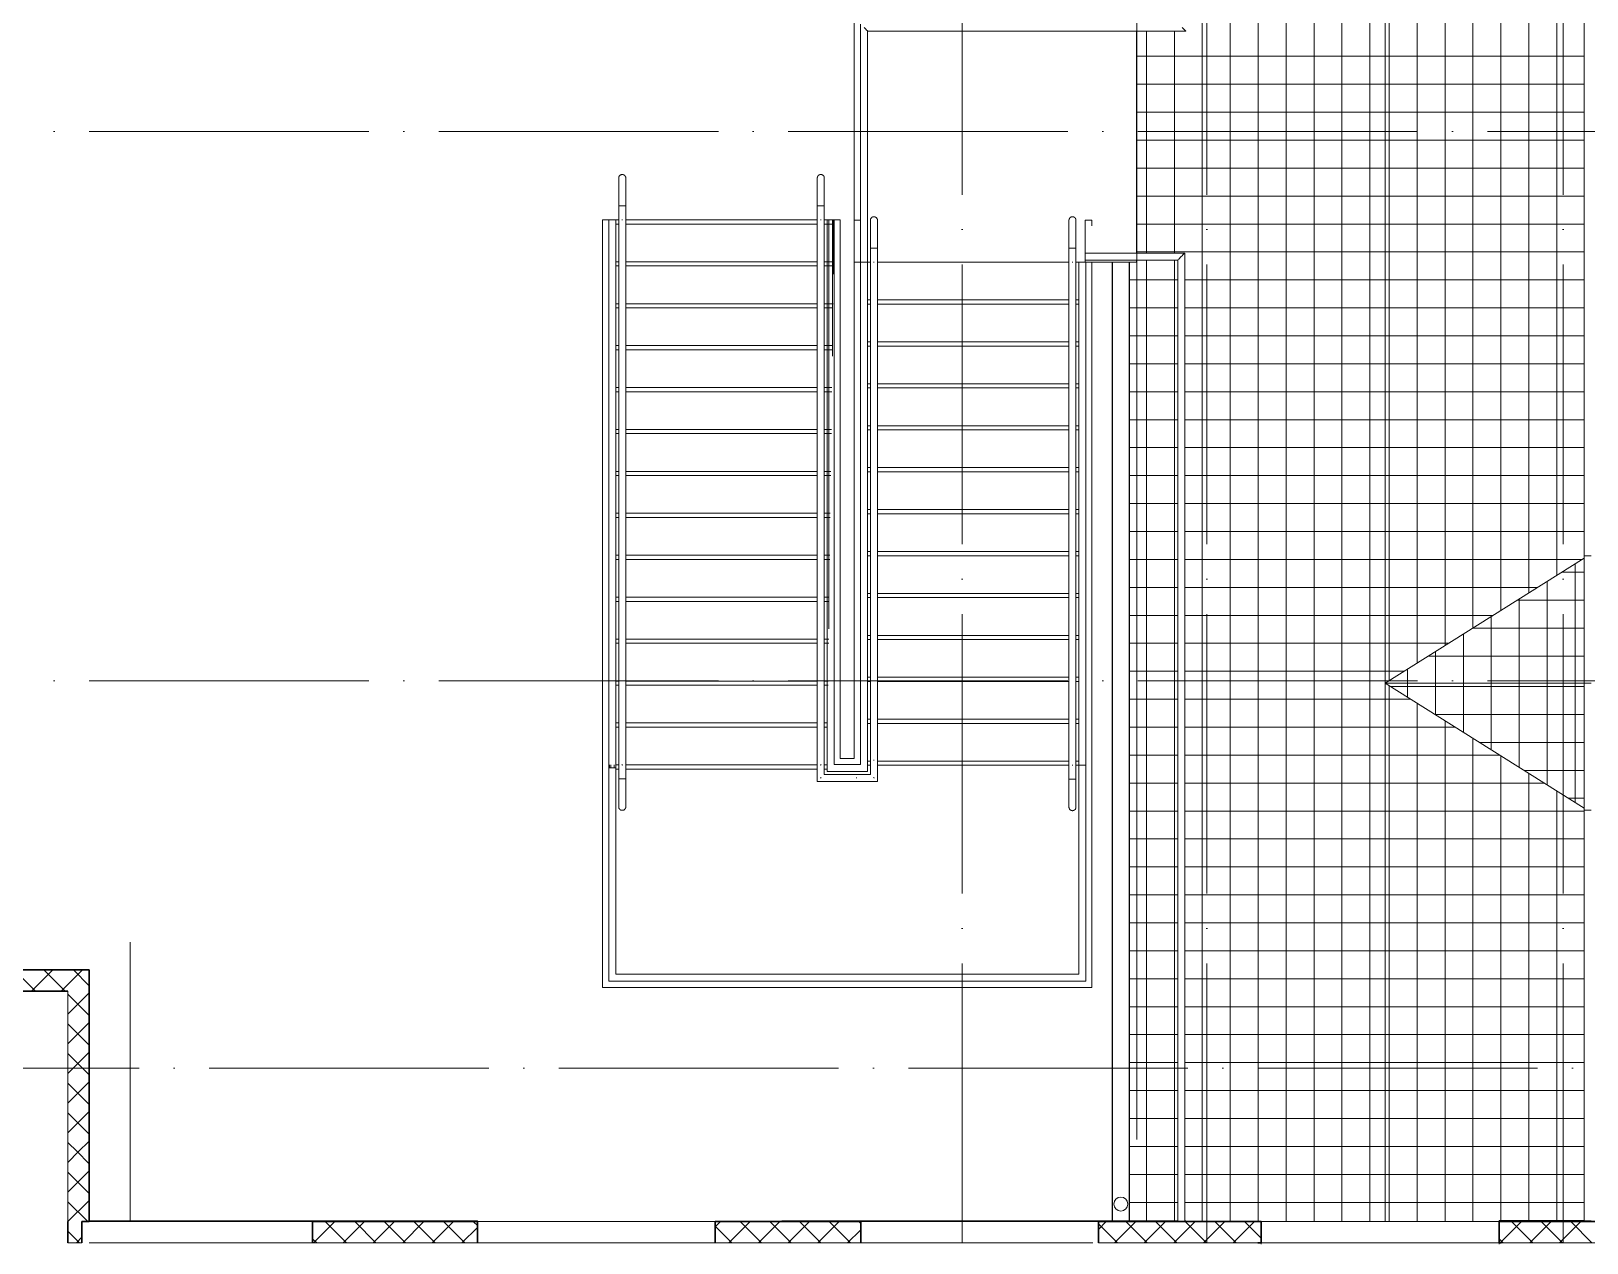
# Model space of a CAD drawing. Header units: millimetres. Extents: x -88595 to 880822, y -1054509 to -148035.
# Drawn here: x 289455 to 300583, y -267502 to -258832 of the extents above; entities that cross this region are included whole.
import ezdxf

# ---------------------------------------------------------------- set-up
doc = ezdxf.new("R2010")
doc.units = ezdxf.units.MM
doc.linetypes.add('ADSK_Линия сетки', pattern=[25, 20, -2.5, 0, -2.5])
for name, color, linetype, lineweight in [('Крыша', 7, 'Continuous', 9), ('Крыша штриховка', 7, 'Continuous', 9), ('Лестницы', 7, 'Continuous', 9), ('Линии', 7, 'Continuous', 9), ('Оборудование', 7, 'Continuous', 18), ('Ограждение', 7, 'Continuous', 9), ('Оси', 7, 'Continuous', 9), ('Перекрытие', 7, 'Continuous', 18), ('Стены внутренние', 7, 'Continuous', 18), ('Стены наружные', 7, 'Continuous', 18), ('Стены штриховка', 7, 'Continuous', 9)]:
    doc.layers.add(name, color=color, linetype=linetype, lineweight=lineweight)

# ---------------------------------------------------------------- blocks, each defined once
blk = doc.blocks.new('2 этаж')
at = {"layer": 'Крыша'}
for p, q in [((328473, 660459), (328473, 671205)), ((326521, 667323), (326521, 660464)), ((326523, 660464), (326523, 667323)), ((326644, 660464), (326644, 667323)), ((326646, 660464), (326646, 667323)), ((329898, 665206), (328473, 664312)), ((329898, 664312), (328473, 664312)), ((328473, 664312), (329898, 663417))]:
    blk.add_line(p, q, dxfattribs=at)
at = {"layer": 'Крыша штриховка', "linetype": 'Continuous'}
for p, q in [((327166, 676155), (327166, 660459)), ((327366, 676155), (327366, 660459)), ((327566, 676155), (327566, 660459)), ((327765, 676155), (327765, 660459)), ((329102, 664707), (329102, 676155)), ((329302, 664832), (329302, 676155)), ((329502, 664958), (329502, 676155)), ((329702, 665083), (329702, 676155)), ((327965, 671205), (327965, 660459)), ((328165, 671204), (328165, 660459)), ((328365, 671204), (328365, 660459)), ((328502, 664330), (328502, 671205)), ((328702, 664455), (328702, 671205)), ((328902, 664581), (328902, 671205)), ((326766, 668976), (326766, 667387)), ((326966, 668976), (326966, 667387)), ((326695, 668796), (328473, 668796)), ((329898, 668796), (328473, 668796)), ((326695, 668596), (328473, 668596)), ((329898, 668596), (328473, 668596)), ((326695, 668396), (328473, 668396)), ((329898, 668396), (328473, 668396)), ((326695, 668196), (328473, 668196)), ((329898, 668196), (328473, 668196)), ((326695, 667996), (328473, 667996)), ((329898, 667996), (328473, 667996)), ((326695, 667796), (328473, 667796)), ((329898, 667796), (328473, 667796)), ((326695, 667596), (328473, 667596)), ((329898, 667596), (328473, 667596)), ((326695, 667396), (328473, 667396)), ((326766, 667337), (326766, 660464)), ((326966, 667338), (326966, 660464)), ((329898, 667396), (328473, 667396)), ((326646, 667196), (326990, 667196)), ((327040, 667196), (328473, 667196)), ((329898, 667196), (328473, 667196)), ((326646, 666996), (326990, 666996)), ((327040, 666996), (328473, 666996)), ((329898, 666996), (328473, 666996)), ((326646, 666796), (326990, 666796)), ((327040, 666796), (328473, 666796)), ((329898, 666796), (328473, 666796)), ((326646, 666596), (326990, 666596)), ((327040, 666596), (328473, 666596)), ((329898, 666596), (328473, 666596)), ((326646, 666396), (326990, 666396)), ((327040, 666396), (328473, 666396)), ((329898, 666396), (328473, 666396)), ((326646, 666196), (326990, 666196)), ((327040, 666196), (328473, 666196)), ((329898, 666196), (328473, 666196)), ((326646, 665996), (326990, 665996)), ((327040, 665996), (328473, 665996)), ((329898, 665996), (328473, 665996)), ((326646, 665796), (326990, 665796)), ((327040, 665796), (328473, 665796)), ((329898, 665796), (328473, 665796)), ((326646, 665596), (326990, 665596)), ((327040, 665596), (328473, 665596)), ((329898, 665596), (328473, 665596)), ((326646, 665396), (326990, 665396)), ((327040, 665396), (328473, 665396)), ((329898, 665396), (328473, 665396)), ((326646, 665196), (326990, 665196)), ((327040, 665196), (328473, 665196)), ((329882, 665196), (328473, 665196)), ((329898, 665104), (329735, 665104)), ((329833, 665166), (329833, 664312)), ((326646, 664996), (326990, 664996)), ((327040, 664996), (328473, 664996)), ((329563, 664996), (328473, 664996)), ((329633, 665040), (329633, 664312)), ((329898, 664904), (329417, 664904)), ((329433, 664915), (329433, 664312)), ((326646, 664796), (326990, 664796)), ((327040, 664796), (328473, 664796)), ((329245, 664796), (328473, 664796)), ((329233, 664789), (329233, 664312)), ((329033, 664664), (329033, 664312)), ((329898, 664704), (329098, 664704)), ((326646, 664596), (326990, 664596)), ((327040, 664596), (328473, 664596)), ((328926, 664596), (328473, 664596)), ((328833, 664538), (328833, 664312)), ((328633, 664413), (328633, 664312)), ((329898, 664504), (328780, 664504)), ((326646, 664396), (326990, 664396)), ((327040, 664396), (328473, 664396)), ((328607, 664396), (328473, 664396)), ((328502, 660459), (328502, 664293)), ((328511, 664287), (329898, 664287)), ((328633, 664210), (328633, 664312)), ((328833, 664085), (328833, 664312)), ((329033, 663959), (329033, 664312)), ((329233, 663834), (329233, 664312)), ((329433, 663708), (329433, 664312)), ((329633, 663583), (329633, 664312)), ((329833, 663457), (329833, 664312)), ((326646, 664196), (326990, 664196)), ((327040, 664196), (328473, 664196)), ((328656, 664196), (328473, 664196)), ((328702, 660459), (328702, 664168)), ((328830, 664087), (329898, 664087)), ((326646, 663996), (326990, 663996)), ((327040, 663996), (328473, 663996)), ((328975, 663996), (328473, 663996)), ((328902, 660459), (328902, 664042)), ((329102, 660459), (329102, 663917)), ((329148, 663887), (329898, 663887)), ((326646, 663796), (326990, 663796)), ((327040, 663796), (328473, 663796)), ((329293, 663796), (328473, 663796)), ((329302, 660464), (329302, 663791)), ((329467, 663687), (329898, 663687)), ((329502, 660464), (329502, 663665)), ((326646, 663596), (326990, 663596)), ((327040, 663596), (328473, 663596)), ((329612, 663596), (328473, 663596)), ((329702, 660464), (329702, 663540)), ((329785, 663488), (329898, 663488)), ((326646, 663396), (326990, 663396)), ((327040, 663396), (328473, 663396)), ((329898, 663396), (328473, 663396)), ((326646, 663196), (326990, 663196)), ((327040, 663196), (328473, 663196)), ((329898, 663196), (328473, 663196)), ((326646, 662996), (326990, 662996)), ((327040, 662996), (328473, 662996)), ((329898, 662996), (328473, 662996)), ((326646, 662796), (326990, 662796)), ((327040, 662796), (328473, 662796)), ((329898, 662796), (328473, 662796)), ((326646, 662596), (326990, 662596)), ((327040, 662596), (328473, 662596)), ((329898, 662596), (328473, 662596)), ((326646, 662396), (326990, 662396)), ((327040, 662396), (328473, 662396)), ((329898, 662396), (328473, 662396)), ((326646, 662196), (326990, 662196)), ((327040, 662196), (328473, 662196)), ((329898, 662196), (328473, 662196)), ((326646, 661996), (326990, 661996)), ((327040, 661996), (328473, 661996)), ((329898, 661996), (328473, 661996)), ((326646, 661796), (326990, 661796)), ((327040, 661796), (328473, 661796)), ((329898, 661796), (328473, 661796)), ((326646, 661596), (326990, 661596)), ((327040, 661596), (328473, 661596)), ((329898, 661596), (328473, 661596)), ((326646, 661396), (326990, 661396)), ((327040, 661396), (328473, 661396)), ((329898, 661396), (328473, 661396)), ((326646, 661196), (326990, 661196)), ((327040, 661196), (328473, 661196)), ((329898, 661196), (328473, 661196)), ((326646, 660996), (326990, 660996)), ((327040, 660996), (328473, 660996)), ((329898, 660996), (328473, 660996)), ((326646, 660796), (326990, 660796)), ((327040, 660796), (328473, 660796)), ((329898, 660796), (328473, 660796)), ((326646, 660596), (326990, 660596)), ((327040, 660596), (328473, 660596)), ((329898, 660596), (328473, 660596)), ((329902, 660459), (329902, 660465))]:
    blk.add_line(p, q, dxfattribs=at)
at = {"layer": 'Лестницы'}
for p, q in [((322922, 667626), (322877, 667626)), ((322877, 667626), (322877, 663408)), ((322992, 667626), (322972, 667626)), ((324412, 667626), (323042, 667626)), ((324527, 667626), (324462, 667626)), ((324577, 667626), (324527, 667626)), ((324527, 667626), (324527, 667326)), ((324577, 667626), (324577, 663773)), ((322992, 667596), (322972, 667596)), ((324412, 667596), (323042, 667596)), ((324527, 667596), (324462, 667596)), ((324722, 667623), (324677, 667623)), ((324677, 667584), (324677, 667623)), ((326377, 667623), (326327, 667623)), ((326327, 667388), (326327, 667623)), ((326377, 667584), (326377, 667623)), ((322992, 667326), (322972, 667326)), ((322992, 667296), (322972, 667296)), ((324412, 667326), (323042, 667326)), ((324412, 667296), (323042, 667296)), ((324527, 667326), (324462, 667326)), ((324527, 667296), (324462, 667296)), ((324527, 667326), (324527, 667236)), ((324677, 663773), (324677, 667323)), ((326327, 667323), (326327, 667338)), ((326377, 663741), (326377, 667323)), ((322992, 667026), (322972, 667026)), ((322992, 666996), (322972, 666996)), ((324412, 667026), (323042, 667026)), ((324412, 666996), (323042, 666996)), ((324525, 667026), (324462, 667026)), ((324524, 666996), (324462, 666996)), ((324772, 667053), (324792, 667053)), ((324772, 667023), (324792, 667023)), ((324842, 667053), (326212, 667053)), ((324842, 667023), (326212, 667023)), ((326262, 667053), (326282, 667053)), ((326262, 667023), (326282, 667023)), ((324772, 666753), (324792, 666753)), ((324842, 666753), (326212, 666753)), ((326262, 666753), (326282, 666753)), ((322992, 666726), (322972, 666726)), ((322992, 666696), (322972, 666696)), ((324412, 666726), (323042, 666726)), ((324412, 666696), (323042, 666696)), ((324521, 666726), (324462, 666726)), ((324520, 666696), (324462, 666696)), ((324772, 666723), (324792, 666723)), ((324842, 666723), (326212, 666723)), ((326262, 666723), (326282, 666723)), ((322992, 666426), (322972, 666426)), ((324412, 666426), (323042, 666426)), ((324517, 666426), (324462, 666426)), ((324772, 666453), (324792, 666453)), ((324772, 666423), (324792, 666423)), ((324842, 666453), (326212, 666453)), ((324842, 666423), (326212, 666423)), ((326262, 666453), (326282, 666453)), ((326262, 666423), (326282, 666423)), ((322992, 666396), (322972, 666396)), ((324412, 666396), (323042, 666396)), ((324517, 666396), (324462, 666396)), ((322992, 666126), (322972, 666126)), ((322992, 666096), (322972, 666096)), ((324412, 666126), (323042, 666126)), ((324412, 666096), (323042, 666096)), ((324513, 666126), (324462, 666126)), ((324513, 666096), (324462, 666096)), ((324772, 666153), (324792, 666153)), ((324772, 666123), (324792, 666123)), ((324842, 666153), (326212, 666153)), ((324842, 666123), (326212, 666123)), ((326262, 666153), (326282, 666153)), ((326262, 666123), (326282, 666123)), ((324772, 665853), (324792, 665853)), ((324842, 665853), (326212, 665853)), ((326262, 665853), (326282, 665853)), ((322992, 665826), (322972, 665826)), ((322992, 665796), (322972, 665796)), ((324412, 665826), (323042, 665826)), ((324412, 665796), (323042, 665796)), ((324509, 665826), (324462, 665826)), ((324509, 665796), (324462, 665796)), ((324772, 665823), (324792, 665823)), ((324842, 665823), (326212, 665823)), ((326262, 665823), (326282, 665823)), ((322992, 665526), (322972, 665526)), ((324412, 665526), (323042, 665526)), ((324505, 665526), (324462, 665526)), ((324772, 665553), (324792, 665553)), ((324772, 665523), (324792, 665523)), ((324842, 665553), (326212, 665553)), ((324842, 665523), (326212, 665523)), ((326262, 665553), (326282, 665553)), ((326262, 665523), (326282, 665523)), ((322992, 665496), (322972, 665496)), ((324412, 665496), (323042, 665496)), ((324505, 665496), (324462, 665496)), ((322992, 665226), (322972, 665226)), ((322992, 665196), (322972, 665196)), ((324412, 665226), (323042, 665226)), ((324412, 665196), (323042, 665196)), ((324502, 665226), (324462, 665226)), ((324501, 665196), (324462, 665196)), ((324772, 665253), (324792, 665253)), ((324772, 665223), (324792, 665223)), ((324842, 665253), (326212, 665253)), ((324842, 665223), (326212, 665223)), ((326262, 665253), (326282, 665253)), ((326262, 665223), (326282, 665223)), ((322992, 664926), (322972, 664926)), ((322992, 664896), (322972, 664896)), ((324412, 664926), (323042, 664926)), ((324412, 664896), (323042, 664896)), ((324498, 664926), (324462, 664926)), ((324497, 664896), (324462, 664896)), ((324772, 664953), (324792, 664953)), ((324772, 664923), (324792, 664923)), ((324842, 664953), (326212, 664953)), ((324842, 664923), (326212, 664923)), ((326262, 664953), (326282, 664953)), ((326262, 664923), (326282, 664923)), ((322992, 664626), (322972, 664626)), ((324412, 664626), (323042, 664626)), ((324494, 664626), (324462, 664626)), ((324772, 664653), (324792, 664653)), ((324772, 664623), (324792, 664623)), ((324842, 664653), (326212, 664653)), ((324842, 664623), (326212, 664623)), ((326262, 664653), (326282, 664653)), ((326262, 664623), (326282, 664623)), ((322992, 664596), (322972, 664596)), ((324412, 664596), (323042, 664596)), ((324494, 664596), (324462, 664596)), ((322992, 664326), (322972, 664326)), ((322992, 664296), (322972, 664296)), ((324412, 664326), (323042, 664326)), ((324412, 664296), (323042, 664296)), ((324490, 664326), (324462, 664326)), ((324490, 664296), (324462, 664296)), ((324772, 664353), (324792, 664353)), ((324772, 664323), (324792, 664323)), ((324842, 664353), (326212, 664353)), ((324842, 664323), (326212, 664323)), ((326262, 664353), (326282, 664353)), ((326262, 664323), (326282, 664323)), ((322992, 664026), (322972, 664026)), ((322992, 663996), (322972, 663996)), ((324412, 664026), (323042, 664026)), ((324412, 663996), (323042, 663996)), ((324486, 664026), (324462, 664026)), ((324486, 663996), (324462, 663996)), ((324772, 664053), (324792, 664053)), ((324772, 664023), (324792, 664023)), ((324842, 664053), (326212, 664053)), ((324842, 664023), (326212, 664023)), ((326262, 664053), (326282, 664053)), ((326262, 664023), (326282, 664023)), ((324677, 663773), (324577, 663773)), ((324772, 663753), (324792, 663753)), ((324842, 663753), (326212, 663753)), ((326262, 663753), (326282, 663753)), ((326377, 662133), (326377, 663741)), ((322927, 663726), (322927, 663706)), ((322992, 663726), (322972, 663726)), ((322992, 663696), (322972, 663696)), ((324412, 663726), (323042, 663726)), ((324412, 663696), (323042, 663696)), ((324483, 663726), (324462, 663726)), ((324483, 663696), (324462, 663696)), ((324772, 663723), (324792, 663723)), ((324842, 663723), (326212, 663723)), ((326262, 663723), (326282, 663723)), ((322877, 663408), (322877, 662133)), ((322877, 662133), (326377, 662133))]:
    blk.add_line(p, q, dxfattribs=at)
at = {"layer": 'Линии', "lineweight": 18, "ltscale": 100}
blk.add_line((326698, 676607), (326698, 661047), dxfattribs=at)
at = {"layer": 'Линии', "lineweight": 18}
blk.add_circle((326583, 660584), 50, dxfattribs=at)
at = {"layer": 'Ограждение'}
for p, q in [((329898, 676155), (329898, 665221)), ((324722, 669027), (324722, 667323)), ((324772, 667323), (324772, 668977)), ((324773, 668976), (327048, 668976)), ((322922, 667626), (322972, 667626)), ((322922, 667626), (322922, 663726)), ((322972, 667626), (322972, 663726)), ((322992, 667726), (322992, 667625)), ((323042, 667726), (322992, 667726)), ((322992, 667726), (322992, 667626)), ((322992, 667626), (322992, 663726)), ((323020, 667726), (323015, 667726)), ((323015, 667726), (323017, 667726)), ((323017, 667726), (323020, 667726)), ((323042, 667625), (323042, 667726)), ((323042, 667726), (323042, 667626)), ((323042, 667626), (323042, 663726)), ((324412, 667726), (324412, 667625)), ((324462, 667726), (324412, 667726)), ((324412, 667726), (324412, 667626)), ((324412, 667626), (324412, 663726)), ((324440, 667726), (324435, 667726)), ((324435, 667726), (324437, 667726)), ((324437, 667726), (324440, 667726)), ((324462, 667625), (324462, 667726)), ((324462, 667726), (324462, 667626)), ((324462, 667626), (324462, 663726)), ((324482, 667626), (324532, 667626)), ((324482, 663726), (324482, 667626)), ((324495, 667626), (324520, 667626)), ((324495, 664700), (324495, 667626)), ((324520, 666651), (324520, 667626)), ((324532, 663728), (324532, 667626)), ((322992, 667619), (322992, 663719)), ((323042, 663719), (323042, 667619)), ((324412, 667619), (324412, 663719)), ((324462, 663719), (324462, 667619)), ((324792, 667423), (324792, 667330)), ((324792, 667423), (324842, 667423)), ((324792, 667323), (324792, 667423)), ((324820, 667423), (324815, 667423)), ((324815, 667423), (324817, 667423)), ((324817, 667423), (324820, 667423)), ((324842, 667330), (324842, 667423)), ((324842, 667323), (324842, 667423)), ((326212, 667423), (326212, 667329)), ((326212, 667423), (326262, 667423)), ((326212, 667323), (326212, 667423)), ((326240, 667423), (326235, 667423)), ((326235, 667423), (326237, 667423)), ((326237, 667423), (326240, 667423)), ((326262, 667329), (326262, 667423)), ((326262, 667323), (326262, 667423)), ((324722, 667323), (324772, 667323)), ((324722, 667323), (324722, 663728)), ((324772, 667323), (324772, 663678)), ((324792, 667330), (324792, 663765)), ((324792, 663759), (324792, 667323)), ((324842, 663765), (324842, 667330)), ((324842, 663759), (324842, 667323)), ((326212, 667329), (326212, 663730)), ((326212, 663723), (326212, 667323)), ((326262, 663730), (326262, 667329)), ((326262, 663723), (326262, 667323)), ((326282, 667323), (326332, 667323)), ((326282, 667323), (326282, 663723)), ((327040, 667388), (326327, 667388)), ((326327, 667338), (326990, 667338)), ((326332, 667323), (326332, 663723)), ((326990, 667337), (326990, 660459)), ((327039, 667386), (327040, 667387)), ((327040, 660459), (327040, 667387)), ((329898, 665221), (329898, 664312)), ((329898, 664312), (329898, 663402)), ((324792, 663759), (324792, 663658)), ((324792, 663658), (324792, 663759)), ((324842, 663608), (324842, 663759)), ((324842, 663608), (324842, 663759)), ((322922, 663726), (322922, 663706)), ((322922, 663706), (322972, 663706)), ((322922, 662178), (322922, 663706)), ((322972, 663706), (322922, 663706)), ((322935, 663726), (322935, 663706)), ((322960, 663726), (322960, 663706)), ((322972, 663726), (322972, 663706)), ((322972, 662228), (322972, 663706)), ((322992, 663726), (322992, 663626)), ((322992, 663719), (322992, 663626)), ((323042, 663626), (322992, 663626)), ((323015, 663626), (323020, 663626)), ((323017, 663626), (323015, 663626)), ((323020, 663626), (323017, 663626)), ((323042, 663726), (323042, 663626)), ((323042, 663626), (323042, 663719)), ((324412, 663726), (324412, 663608)), ((324412, 663719), (324412, 663608)), ((324462, 663726), (324462, 663658)), ((324462, 663658), (324462, 663719)), ((324692, 663658), (324462, 663658)), ((324462, 663658), (324692, 663658)), ((324482, 663678), (324482, 663726)), ((324772, 663678), (324482, 663678)), ((324722, 663728), (324532, 663728)), ((324692, 663658), (324792, 663658)), ((324792, 663658), (324717, 663658)), ((326212, 663724), (326212, 663623)), ((326212, 663623), (326212, 663723)), ((326212, 663623), (326262, 663623)), ((326235, 663623), (326240, 663623)), ((326237, 663623), (326235, 663623)), ((326240, 663623), (326237, 663623)), ((326262, 663623), (326262, 663724)), ((326262, 663623), (326262, 663723)), ((326282, 663723), (326282, 662228)), ((326332, 663723), (326282, 663723)), ((326332, 663723), (326332, 662178)), ((324412, 663608), (324692, 663608)), ((324412, 663608), (324692, 663608)), ((324692, 663608), (324842, 663608)), ((324717, 663608), (324842, 663608)), ((329898, 663402), (329898, 660465)), ((326332, 662178), (322922, 662178)), ((326282, 662228), (322972, 662228)), ((329898, 660465), (329948, 660465))]:
    blk.add_line(p, q, dxfattribs=at)
at = {"layer": 'Ограждение', "flags": 128}
for points in [[(324773, 668976), (324772, 668977), (324769, 668980), (324765, 668983), (324760, 668989), (324754, 668995), (324747, 669001)], [(327023, 669001), (327029, 668995), (327035, 668989), (327040, 668983), (327044, 668980), (327047, 668977), (327048, 668976)], [(322992, 667926), (322992, 667927), (322992, 667928), (322993, 667929), (322993, 667929), (322993, 667930), (322993, 667931), (322993, 667932), (322994, 667933), (322994, 667934), (322994, 667935), (322995, 667936), (322995, 667937), (322996, 667938), (322996, 667939), (322997, 667940), (322997, 667940), (322998, 667941), (322999, 667942), (322999, 667943), (323000, 667943), (323001, 667944), (323001, 667945), (323002, 667945), (323003, 667946), (323004, 667947), (323005, 667947), (323006, 667948), (323006, 667948), (323007, 667948), (323008, 667949), (323009, 667949), (323010, 667949), (323011, 667950), (323012, 667950), (323013, 667950), (323014, 667950), (323015, 667950), (323016, 667950), (323017, 667951), (323017, 667951)], [(322992, 667726), (322992, 667734), (322992, 667741), (322992, 667749), (322992, 667757), (322992, 667765), (322992, 667773), (322992, 667781), (322992, 667788), (322992, 667796), (322992, 667803), (322992, 667811), (322992, 667818), (322992, 667825), (322992, 667832), (322992, 667838), (322992, 667845), (322992, 667851), (322992, 667857), (322992, 667863), (322992, 667869), (322992, 667874), (322992, 667880), (322992, 667885), (322992, 667889), (322992, 667894), (322992, 667898), (322992, 667902), (322992, 667906), (322992, 667909), (322992, 667912), (322992, 667915), (322992, 667917), (322992, 667919), (322992, 667921), (322992, 667923), (322992, 667924), (322992, 667925), (322992, 667925), (322992, 667925), (322992, 667926)], [(322992, 667926), (322992, 667925), (322992, 667925), (322992, 667924), (322992, 667923), (322992, 667922), (322992, 667920), (322992, 667918), (322992, 667915), (322992, 667913), (322992, 667910), (322992, 667906), (322992, 667903), (322992, 667899), (322992, 667895), (322992, 667891), (322992, 667886), (322992, 667881), (322992, 667876), (322992, 667870), (322992, 667865), (322992, 667859), (322992, 667853), (322992, 667847), (322992, 667840), (322992, 667834), (322992, 667827), (322992, 667820), (322992, 667813), (322992, 667805), (322992, 667798), (322992, 667790), (322992, 667783), (322992, 667775), (322992, 667767), (322992, 667760), (322992, 667752), (322992, 667744), (322992, 667736), (322992, 667728), (322992, 667726)], [(323017, 667951), (323018, 667950), (323019, 667950), (323020, 667950), (323021, 667950), (323022, 667950), (323023, 667950), (323024, 667950), (323025, 667949), (323026, 667949), (323027, 667949), (323028, 667948), (323029, 667948), (323030, 667947), (323031, 667947), (323031, 667946), (323032, 667946), (323033, 667945), (323034, 667944), (323035, 667944), (323035, 667943), (323036, 667942), (323037, 667941), (323037, 667941), (323038, 667940), (323038, 667939), (323039, 667938), (323039, 667937), (323040, 667936), (323040, 667935), (323041, 667935), (323041, 667934), (323041, 667933), (323042, 667932), (323042, 667931), (323042, 667930), (323042, 667929), (323042, 667928), (323042, 667927), (323042, 667926), (323042, 667926)], [(323042, 667726), (323042, 667734), (323042, 667741), (323042, 667749), (323042, 667757), (323042, 667765), (323042, 667773), (323042, 667781), (323042, 667788), (323042, 667796), (323042, 667803), (323042, 667811), (323042, 667818), (323042, 667825), (323042, 667832), (323042, 667838), (323042, 667845), (323042, 667851), (323042, 667857), (323042, 667863), (323042, 667869), (323042, 667874), (323042, 667880), (323042, 667885), (323042, 667889), (323042, 667894), (323042, 667898), (323042, 667902), (323042, 667906), (323042, 667909), (323042, 667912), (323042, 667915), (323042, 667917), (323042, 667919), (323042, 667921), (323042, 667923), (323042, 667924), (323042, 667925), (323042, 667925), (323042, 667925), (323042, 667926)], [(323042, 667926), (323042, 667925), (323042, 667925), (323042, 667924), (323042, 667923), (323042, 667922), (323042, 667920), (323042, 667918), (323042, 667915), (323042, 667913), (323042, 667910), (323042, 667906), (323042, 667903), (323042, 667899), (323042, 667895), (323042, 667891), (323042, 667886), (323042, 667881), (323042, 667876), (323042, 667870), (323042, 667865), (323042, 667859), (323042, 667853), (323042, 667847), (323042, 667840), (323042, 667834), (323042, 667827), (323042, 667820), (323042, 667813), (323042, 667805), (323042, 667798), (323042, 667790), (323042, 667783), (323042, 667775), (323042, 667767), (323042, 667760), (323042, 667752), (323042, 667744), (323042, 667736), (323042, 667728), (323042, 667726)], [(324412, 667926), (324412, 667927), (324412, 667928), (324413, 667929), (324413, 667929), (324413, 667930), (324413, 667931), (324413, 667932), (324414, 667933), (324414, 667934), (324414, 667935), (324415, 667936), (324415, 667937), (324416, 667938), (324416, 667939), (324417, 667940), (324417, 667940), (324418, 667941), (324419, 667942), (324419, 667943), (324420, 667943), (324421, 667944), (324421, 667945), (324422, 667945), (324423, 667946), (324424, 667947), (324425, 667947), (324426, 667948), (324426, 667948), (324427, 667948), (324428, 667949), (324429, 667949), (324430, 667949), (324431, 667950), (324432, 667950), (324433, 667950), (324434, 667950), (324435, 667950), (324436, 667950), (324437, 667951), (324437, 667951)], [(324412, 667726), (324412, 667734), (324412, 667741), (324412, 667749), (324412, 667757), (324412, 667765), (324412, 667773), (324412, 667781), (324412, 667788), (324412, 667796), (324412, 667803), (324412, 667811), (324412, 667818), (324412, 667825), (324412, 667832), (324412, 667838), (324412, 667845), (324412, 667851), (324412, 667857), (324412, 667863), (324412, 667869), (324412, 667874), (324412, 667880), (324412, 667885), (324412, 667889), (324412, 667894), (324412, 667898), (324412, 667902), (324412, 667906), (324412, 667909), (324412, 667912), (324412, 667915), (324412, 667917), (324412, 667919), (324412, 667921), (324412, 667923), (324412, 667924), (324412, 667925), (324412, 667925), (324412, 667925), (324412, 667926)], [(324412, 667926), (324412, 667925), (324412, 667925), (324412, 667924), (324412, 667923), (324412, 667922), (324412, 667920), (324412, 667918), (324412, 667915), (324412, 667913), (324412, 667910), (324412, 667906), (324412, 667903), (324412, 667899), (324412, 667895), (324412, 667891), (324412, 667886), (324412, 667881), (324412, 667876), (324412, 667870), (324412, 667865), (324412, 667859), (324412, 667853), (324412, 667847), (324412, 667840), (324412, 667834), (324412, 667827), (324412, 667820), (324412, 667813), (324412, 667805), (324412, 667798), (324412, 667790), (324412, 667783), (324412, 667775), (324412, 667767), (324412, 667760), (324412, 667752), (324412, 667744), (324412, 667736), (324412, 667728), (324412, 667726)], [(324437, 667951), (324438, 667950), (324439, 667950), (324440, 667950), (324441, 667950), (324442, 667950), (324443, 667950), (324444, 667950), (324445, 667949), (324446, 667949), (324447, 667949), (324448, 667948), (324449, 667948), (324450, 667947), (324451, 667947), (324451, 667946), (324452, 667946), (324453, 667945), (324454, 667944), (324455, 667944), (324455, 667943), (324456, 667942), (324457, 667941), (324457, 667941), (324458, 667940), (324458, 667939), (324459, 667938), (324459, 667937), (324460, 667936), (324460, 667935), (324461, 667935), (324461, 667934), (324461, 667933), (324462, 667932), (324462, 667931), (324462, 667930), (324462, 667929), (324462, 667928), (324462, 667927), (324462, 667926), (324462, 667926)], [(324462, 667726), (324462, 667734), (324462, 667741), (324462, 667749), (324462, 667757), (324462, 667765), (324462, 667773), (324462, 667781), (324462, 667788), (324462, 667796), (324462, 667803), (324462, 667811), (324462, 667818), (324462, 667825), (324462, 667832), (324462, 667838), (324462, 667845), (324462, 667851), (324462, 667857), (324462, 667863), (324462, 667869), (324462, 667874), (324462, 667880), (324462, 667885), (324462, 667889), (324462, 667894), (324462, 667898), (324462, 667902), (324462, 667906), (324462, 667909), (324462, 667912), (324462, 667915), (324462, 667917), (324462, 667919), (324462, 667921), (324462, 667923), (324462, 667924), (324462, 667925), (324462, 667925), (324462, 667925), (324462, 667926)], [(324462, 667926), (324462, 667925), (324462, 667925), (324462, 667924), (324462, 667923), (324462, 667922), (324462, 667920), (324462, 667918), (324462, 667915), (324462, 667913), (324462, 667910), (324462, 667906), (324462, 667903), (324462, 667899), (324462, 667895), (324462, 667891), (324462, 667886), (324462, 667881), (324462, 667876), (324462, 667870), (324462, 667865), (324462, 667859), (324462, 667853), (324462, 667847), (324462, 667840), (324462, 667834), (324462, 667827), (324462, 667820), (324462, 667813), (324462, 667805), (324462, 667798), (324462, 667790), (324462, 667783), (324462, 667775), (324462, 667767), (324462, 667760), (324462, 667752), (324462, 667744), (324462, 667736), (324462, 667728), (324462, 667726)], [(324792, 667623), (324792, 667624), (324792, 667625), (324792, 667626), (324793, 667627), (324793, 667628), (324793, 667629), (324793, 667630), (324794, 667631), (324794, 667632), (324794, 667633), (324795, 667634), (324795, 667635), (324796, 667636), (324796, 667637), (324797, 667638), (324797, 667638), (324798, 667639), (324799, 667640), (324799, 667641), (324800, 667641), (324801, 667642), (324801, 667643), (324802, 667643), (324803, 667644), (324804, 667644), (324805, 667645), (324806, 667645), (324806, 667646), (324807, 667646), (324808, 667647), (324809, 667647), (324810, 667647), (324811, 667648), (324812, 667648), (324813, 667648), (324814, 667648), (324815, 667648), (324816, 667648), (324817, 667648), (324817, 667648)], [(324817, 667648), (324818, 667648), (324819, 667648), (324820, 667648), (324821, 667648), (324822, 667648), (324823, 667648), (324824, 667647), (324825, 667647), (324826, 667647), (324827, 667646), (324828, 667646), (324829, 667646), (324830, 667645), (324831, 667645), (324831, 667644), (324832, 667643), (324833, 667643), (324834, 667642), (324835, 667642), (324835, 667641), (324836, 667640), (324837, 667639), (324837, 667639), (324838, 667638), (324838, 667637), (324839, 667636), (324839, 667635), (324840, 667634), (324840, 667633), (324841, 667632), (324841, 667632), (324841, 667631), (324842, 667630), (324842, 667629), (324842, 667628), (324842, 667627), (324842, 667626), (324842, 667625), (324842, 667624), (324842, 667623)], [(326212, 667623), (326212, 667624), (326212, 667625), (326212, 667626), (326213, 667627), (326213, 667628), (326213, 667629), (326213, 667630), (326214, 667631), (326214, 667632), (326214, 667633), (326215, 667634), (326215, 667635), (326216, 667636), (326216, 667636), (326217, 667637), (326217, 667638), (326218, 667639), (326219, 667640), (326219, 667640), (326220, 667641), (326221, 667642), (326221, 667642), (326222, 667643), (326223, 667644), (326224, 667644), (326225, 667645), (326226, 667645), (326226, 667646), (326227, 667646), (326228, 667646), (326229, 667647), (326230, 667647), (326231, 667647), (326232, 667648), (326233, 667648), (326234, 667648), (326235, 667648), (326236, 667648), (326237, 667648), (326237, 667648)], [(326237, 667648), (326238, 667648), (326239, 667648), (326240, 667648), (326241, 667648), (326242, 667648), (326243, 667647), (326244, 667647), (326245, 667647), (326246, 667647), (326247, 667646), (326248, 667646), (326249, 667645), (326250, 667645), (326251, 667644), (326251, 667644), (326252, 667643), (326253, 667643), (326254, 667642), (326255, 667641), (326255, 667641), (326256, 667640), (326257, 667639), (326257, 667638), (326258, 667637), (326258, 667637), (326259, 667636), (326259, 667635), (326260, 667634), (326260, 667633), (326261, 667632), (326261, 667631), (326261, 667630), (326262, 667629), (326262, 667628), (326262, 667627), (326262, 667626), (326262, 667625), (326262, 667624), (326262, 667623), (326262, 667623)], [(324792, 667423), (324792, 667431), (324792, 667439), (324792, 667447), (324792, 667455), (324792, 667463), (324792, 667471), (324792, 667479), (324792, 667486), (324792, 667494), (324792, 667501), (324792, 667509), (324792, 667516), (324792, 667523), (324792, 667530), (324792, 667536), (324792, 667543), (324792, 667549), (324792, 667555), (324792, 667561), (324792, 667567), (324792, 667572), (324792, 667578), (324792, 667583), (324792, 667587), (324792, 667592), (324792, 667596), (324792, 667600), (324792, 667603), (324792, 667607), (324792, 667610), (324792, 667613), (324792, 667615), (324792, 667617), (324792, 667619), (324792, 667621), (324792, 667622), (324792, 667623), (324792, 667623), (324792, 667623), (324792, 667623)], [(324792, 667623), (324792, 667623), (324792, 667623), (324792, 667622), (324792, 667621), (324792, 667619), (324792, 667618), (324792, 667616), (324792, 667613), (324792, 667611), (324792, 667608), (324792, 667604), (324792, 667601), (324792, 667597), (324792, 667593), (324792, 667588), (324792, 667584), (324792, 667579), (324792, 667574), (324792, 667568), (324792, 667563), (324792, 667557), (324792, 667551), (324792, 667545), (324792, 667538), (324792, 667531), (324792, 667525), (324792, 667518), (324792, 667511), (324792, 667503), (324792, 667496), (324792, 667488), (324792, 667481), (324792, 667473), (324792, 667465), (324792, 667457), (324792, 667450), (324792, 667442), (324792, 667434), (324792, 667426), (324792, 667423)], [(324842, 667423), (324842, 667431), (324842, 667439), (324842, 667447), (324842, 667455), (324842, 667463), (324842, 667471), (324842, 667479), (324842, 667486), (324842, 667494), (324842, 667501), (324842, 667509), (324842, 667516), (324842, 667523), (324842, 667530), (324842, 667536), (324842, 667543), (324842, 667549), (324842, 667555), (324842, 667561), (324842, 667567), (324842, 667572), (324842, 667578), (324842, 667583), (324842, 667587), (324842, 667592), (324842, 667596), (324842, 667600), (324842, 667603), (324842, 667607), (324842, 667610), (324842, 667613), (324842, 667615), (324842, 667617), (324842, 667619), (324842, 667621), (324842, 667622), (324842, 667623), (324842, 667623), (324842, 667623), (324842, 667623)], [(324842, 667623), (324842, 667623), (324842, 667623), (324842, 667622), (324842, 667621), (324842, 667619), (324842, 667618), (324842, 667616), (324842, 667613), (324842, 667611), (324842, 667608), (324842, 667604), (324842, 667601), (324842, 667597), (324842, 667593), (324842, 667588), (324842, 667584), (324842, 667579), (324842, 667574), (324842, 667568), (324842, 667563), (324842, 667557), (324842, 667551), (324842, 667545), (324842, 667538), (324842, 667531), (324842, 667525), (324842, 667518), (324842, 667511), (324842, 667503), (324842, 667496), (324842, 667488), (324842, 667481), (324842, 667473), (324842, 667465), (324842, 667457), (324842, 667450), (324842, 667442), (324842, 667434), (324842, 667426), (324842, 667423)], [(326212, 667423), (326212, 667431), (326212, 667439), (326212, 667447), (326212, 667455), (326212, 667463), (326212, 667471), (326212, 667478), (326212, 667486), (326212, 667494), (326212, 667501), (326212, 667508), (326212, 667516), (326212, 667523), (326212, 667529), (326212, 667536), (326212, 667543), (326212, 667549), (326212, 667555), (326212, 667561), (326212, 667567), (326212, 667572), (326212, 667577), (326212, 667582), (326212, 667587), (326212, 667591), (326212, 667596), (326212, 667600), (326212, 667603), (326212, 667607), (326212, 667610), (326212, 667612), (326212, 667615), (326212, 667617), (326212, 667619), (326212, 667620), (326212, 667621), (326212, 667622), (326212, 667623), (326212, 667623), (326212, 667623)], [(326212, 667623), (326212, 667623), (326212, 667623), (326212, 667622), (326212, 667621), (326212, 667619), (326212, 667617), (326212, 667615), (326212, 667613), (326212, 667610), (326212, 667607), (326212, 667604), (326212, 667601), (326212, 667597), (326212, 667593), (326212, 667588), (326212, 667584), (326212, 667579), (326212, 667574), (326212, 667568), (326212, 667562), (326212, 667557), (326212, 667551), (326212, 667544), (326212, 667538), (326212, 667531), (326212, 667524), (326212, 667517), (326212, 667510), (326212, 667503), (326212, 667496), (326212, 667488), (326212, 667480), (326212, 667473), (326212, 667465), (326212, 667457), (326212, 667449), (326212, 667441), (326212, 667433), (326212, 667425), (326212, 667423)], [(326262, 667423), (326262, 667431), (326262, 667439), (326262, 667447), (326262, 667455), (326262, 667463), (326262, 667471), (326262, 667478), (326262, 667486), (326262, 667494), (326262, 667501), (326262, 667508), (326262, 667516), (326262, 667523), (326262, 667529), (326262, 667536), (326262, 667543), (326262, 667549), (326262, 667555), (326262, 667561), (326262, 667567), (326262, 667572), (326262, 667577), (326262, 667582), (326262, 667587), (326262, 667591), (326262, 667596), (326262, 667600), (326262, 667603), (326262, 667607), (326262, 667610), (326262, 667612), (326262, 667615), (326262, 667617), (326262, 667619), (326262, 667620), (326262, 667621), (326262, 667622), (326262, 667623), (326262, 667623), (326262, 667623)], [(326262, 667623), (326262, 667623), (326262, 667623), (326262, 667622), (326262, 667621), (326262, 667619), (326262, 667617), (326262, 667615), (326262, 667613), (326262, 667610), (326262, 667607), (326262, 667604), (326262, 667601), (326262, 667597), (326262, 667593), (326262, 667588), (326262, 667584), (326262, 667579), (326262, 667574), (326262, 667568), (326262, 667562), (326262, 667557), (326262, 667551), (326262, 667544), (326262, 667538), (326262, 667531), (326262, 667524), (326262, 667517), (326262, 667510), (326262, 667503), (326262, 667496), (326262, 667488), (326262, 667480), (326262, 667473), (326262, 667465), (326262, 667457), (326262, 667449), (326262, 667441), (326262, 667433), (326262, 667425), (326262, 667423)], [(326327, 667338), (326327, 667338), (326327, 667341), (326327, 667345), (326327, 667350), (326327, 667356), (326327, 667363), (326327, 667369), (326327, 667375), (326327, 667380), (326327, 667384), (326327, 667387), (326327, 667388)], [(326990, 667337), (326991, 667338), (326993, 667341), (326997, 667345), (327002, 667350), (327008, 667356), (327015, 667363)], [(327040, 667388), (327039, 667387), (327037, 667384), (327032, 667380), (327027, 667375), (327021, 667369), (327015, 667363)], [(322992, 663626), (322992, 663618), (322992, 663610), (322992, 663602), (322992, 663594), (322992, 663586), (322992, 663578), (322992, 663570), (322992, 663563), (322992, 663555), (322992, 663548), (322992, 663540), (322992, 663533), (322992, 663526), (322992, 663519), (322992, 663513), (322992, 663506), (322992, 663500), (322992, 663494), (322992, 663488), (322992, 663482), (322992, 663477), (322992, 663471), (322992, 663466), (322992, 663462), (322992, 663457), (322992, 663453), (322992, 663449), (322992, 663445), (322992, 663442), (322992, 663439), (322992, 663436), (322992, 663434), (322992, 663432), (322992, 663430), (322992, 663428), (322992, 663427), (322992, 663426), (322992, 663426), (322992, 663426), (322992, 663426)], [(322992, 663426), (322992, 663426), (322992, 663426), (322992, 663427), (322992, 663428), (322992, 663429), (322992, 663431), (322992, 663433), (322992, 663436), (322992, 663438), (322992, 663441), (322992, 663445), (322992, 663448), (322992, 663452), (322992, 663456), (322992, 663460), (322992, 663465), (322992, 663470), (322992, 663475), (322992, 663481), (322992, 663486), (322992, 663492), (322992, 663498), (322992, 663504), (322992, 663511), (322992, 663517), (322992, 663524), (322992, 663531), (322992, 663538), (322992, 663546), (322992, 663553), (322992, 663561), (322992, 663568), (322992, 663576), (322992, 663584), (322992, 663592), (322992, 663599), (322992, 663607), (322992, 663615), (322992, 663623), (322992, 663626)], [(323042, 663626), (323042, 663618), (323042, 663610), (323042, 663602), (323042, 663594), (323042, 663586), (323042, 663578), (323042, 663570), (323042, 663563), (323042, 663555), (323042, 663548), (323042, 663540), (323042, 663533), (323042, 663526), (323042, 663519), (323042, 663513), (323042, 663506), (323042, 663500), (323042, 663494), (323042, 663488), (323042, 663482), (323042, 663477), (323042, 663471), (323042, 663466), (323042, 663462), (323042, 663457), (323042, 663453), (323042, 663449), (323042, 663445), (323042, 663442), (323042, 663439), (323042, 663436), (323042, 663434), (323042, 663432), (323042, 663430), (323042, 663428), (323042, 663427), (323042, 663426), (323042, 663426), (323042, 663426), (323042, 663426)], [(323042, 663426), (323042, 663426), (323042, 663426), (323042, 663427), (323042, 663428), (323042, 663429), (323042, 663431), (323042, 663433), (323042, 663436), (323042, 663438), (323042, 663441), (323042, 663445), (323042, 663448), (323042, 663452), (323042, 663456), (323042, 663460), (323042, 663465), (323042, 663470), (323042, 663475), (323042, 663481), (323042, 663486), (323042, 663492), (323042, 663498), (323042, 663504), (323042, 663511), (323042, 663517), (323042, 663524), (323042, 663531), (323042, 663538), (323042, 663546), (323042, 663553), (323042, 663561), (323042, 663568), (323042, 663576), (323042, 663584), (323042, 663592), (323042, 663599), (323042, 663607), (323042, 663615), (323042, 663623), (323042, 663626)], [(326212, 663623), (326212, 663615), (326212, 663607), (326212, 663599), (326212, 663592), (326212, 663584), (326212, 663576), (326212, 663568), (326212, 663561), (326212, 663553), (326212, 663546), (326212, 663538), (326212, 663531), (326212, 663524), (326212, 663517), (326212, 663510), (326212, 663504), (326212, 663498), (326212, 663492), (326212, 663486), (326212, 663480), (326212, 663474), (326212, 663469), (326212, 663464), (326212, 663460), (326212, 663455), (326212, 663451), (326212, 663447), (326212, 663443), (326212, 663440), (326212, 663437), (326212, 663434), (326212, 663432), (326212, 663430), (326212, 663428), (326212, 663426), (326212, 663425), (326212, 663424), (326212, 663424), (326212, 663423), (326212, 663423)], [(326212, 663423), (326212, 663424), (326212, 663424), (326212, 663425), (326212, 663426), (326212, 663427), (326212, 663429), (326212, 663431), (326212, 663434), (326212, 663436), (326212, 663439), (326212, 663442), (326212, 663446), (326212, 663450), (326212, 663454), (326212, 663458), (326212, 663463), (326212, 663468), (326212, 663473), (326212, 663478), (326212, 663484), (326212, 663490), (326212, 663496), (326212, 663502), (326212, 663509), (326212, 663515), (326212, 663522), (326212, 663529), (326212, 663536), (326212, 663544), (326212, 663551), (326212, 663558), (326212, 663566), (326212, 663574), (326212, 663582), (326212, 663589), (326212, 663597), (326212, 663605), (326212, 663613), (326212, 663621), (326212, 663623)], [(326262, 663623), (326262, 663615), (326262, 663607), (326262, 663599), (326262, 663592), (326262, 663584), (326262, 663576), (326262, 663568), (326262, 663561), (326262, 663553), (326262, 663546), (326262, 663538), (326262, 663531), (326262, 663524), (326262, 663517), (326262, 663510), (326262, 663504), (326262, 663498), (326262, 663492), (326262, 663486), (326262, 663480), (326262, 663474), (326262, 663469), (326262, 663464), (326262, 663460), (326262, 663455), (326262, 663451), (326262, 663447), (326262, 663443), (326262, 663440), (326262, 663437), (326262, 663434), (326262, 663432), (326262, 663430), (326262, 663428), (326262, 663426), (326262, 663425), (326262, 663424), (326262, 663424), (326262, 663423), (326262, 663423)], [(326262, 663423), (326262, 663424), (326262, 663424), (326262, 663425), (326262, 663426), (326262, 663427), (326262, 663429), (326262, 663431), (326262, 663434), (326262, 663436), (326262, 663439), (326262, 663442), (326262, 663446), (326262, 663450), (326262, 663454), (326262, 663458), (326262, 663463), (326262, 663468), (326262, 663473), (326262, 663478), (326262, 663484), (326262, 663490), (326262, 663496), (326262, 663502), (326262, 663509), (326262, 663515), (326262, 663522), (326262, 663529), (326262, 663536), (326262, 663544), (326262, 663551), (326262, 663558), (326262, 663566), (326262, 663574), (326262, 663582), (326262, 663589), (326262, 663597), (326262, 663605), (326262, 663613), (326262, 663621), (326262, 663623)], [(323017, 663401), (323016, 663401), (323015, 663401), (323014, 663401), (323013, 663401), (323012, 663401), (323011, 663401), (323010, 663401), (323009, 663402), (323009, 663402), (323008, 663402), (323007, 663403), (323006, 663403), (323005, 663404), (323004, 663404), (323003, 663405), (323002, 663405), (323002, 663406), (323001, 663407), (323000, 663407), (322999, 663408), (322999, 663409), (322998, 663410), (322997, 663410), (322997, 663411), (322996, 663412), (322996, 663413), (322995, 663414), (322995, 663415), (322994, 663416), (322994, 663416), (322994, 663417), (322993, 663418), (322993, 663419), (322993, 663420), (322993, 663421), (322993, 663422), (322992, 663423), (322992, 663424), (322992, 663425), (322992, 663426)], [(323042, 663426), (323042, 663425), (323042, 663424), (323042, 663423), (323042, 663422), (323042, 663421), (323042, 663420), (323041, 663419), (323041, 663418), (323041, 663417), (323040, 663416), (323040, 663415), (323039, 663414), (323039, 663413), (323039, 663412), (323038, 663411), (323037, 663411), (323037, 663410), (323036, 663409), (323035, 663408), (323035, 663408), (323034, 663407), (323033, 663406), (323032, 663406), (323032, 663405), (323031, 663404), (323030, 663404), (323029, 663403), (323028, 663403), (323027, 663403), (323026, 663402), (323025, 663402), (323024, 663402), (323024, 663401), (323023, 663401), (323022, 663401), (323021, 663401), (323020, 663401), (323019, 663401), (323018, 663401), (323017, 663401)], [(326237, 663398), (326236, 663398), (326235, 663399), (326234, 663399), (326233, 663399), (326232, 663399), (326231, 663399), (326230, 663399), (326229, 663400), (326229, 663400), (326228, 663400), (326227, 663401), (326226, 663401), (326225, 663402), (326224, 663402), (326223, 663403), (326222, 663403), (326222, 663404), (326221, 663405), (326220, 663405), (326219, 663406), (326219, 663407), (326218, 663407), (326217, 663408), (326217, 663409), (326216, 663410), (326216, 663411), (326215, 663412), (326215, 663413), (326214, 663413), (326214, 663414), (326214, 663415), (326213, 663416), (326213, 663417), (326213, 663418), (326213, 663419), (326213, 663420), (326212, 663421), (326212, 663422), (326212, 663423), (326212, 663423)], [(326262, 663423), (326262, 663422), (326262, 663421), (326262, 663420), (326262, 663419), (326262, 663418), (326262, 663417), (326261, 663417), (326261, 663416), (326261, 663415), (326260, 663414), (326260, 663413), (326259, 663412), (326259, 663411), (326258, 663410), (326258, 663409), (326257, 663408), (326257, 663408), (326256, 663407), (326255, 663406), (326255, 663405), (326254, 663405), (326253, 663404), (326252, 663404), (326252, 663403), (326251, 663402), (326250, 663402), (326249, 663401), (326248, 663401), (326247, 663401), (326246, 663400), (326245, 663400), (326244, 663399), (326244, 663399), (326243, 663399), (326242, 663399), (326241, 663399), (326240, 663399), (326239, 663398), (326238, 663398), (326237, 663398)]]:
    blk.add_lwpolyline(points, dxfattribs=at)
at = {"layer": 'Ограждение'}
for points in [[(323019, 667625), (323019, 667626), (323017, 667626), (323016, 667626), (323015, 667625)], [(324435, 667625), (324436, 667626), (324437, 667626), (324439, 667626), (324439, 667625)], [(324819, 667323), (324819, 667323), (324817, 667323), (324816, 667323), (324815, 667323)], [(326239, 667323), (326239, 667323), (326237, 667323), (326236, 667323), (326235, 667323)], [(324815, 663759), (324816, 663759), (324817, 663759), (324819, 663759), (324819, 663759)], [(323015, 663725), (323016, 663726), (323017, 663726), (323019, 663726), (323019, 663725)], [(324439, 663725), (324439, 663726), (324437, 663726), (324436, 663726), (324435, 663725)], [(324692, 663631), (324692, 663632), (324692, 663633), (324692, 663635), (324692, 663636)], [(326239, 663723), (326239, 663723), (326237, 663723), (326236, 663723), (326235, 663723)]]:
    blk.add_open_spline(points, degree=3, dxfattribs=at)
for points, knots in [([(329948, 665221), (329948, 665221), (329947, 665222), (329944, 665222), (329940, 665222), (329933, 665222), (329923, 665222), (329909, 665222), (329900, 665222), (329898, 665221), (329898, 665221)], [0, 0, 0, 0, 0.083333, 0.166667, 0.25, 0.333333, 0.5, 0.666667, 0.833333, 1, 1, 1, 1]), ([(329948, 664312), (329948, 664312), (329947, 664312), (329944, 664312), (329940, 664312), (329933, 664312), (329923, 664312), (329909, 664312), (329900, 664312), (329898, 664312), (329898, 664312)], [0, 0, 0, 0, 0.083333, 0.166667, 0.25, 0.333333, 0.5, 0.666667, 0.833333, 1, 1, 1, 1]), ([(324435, 663631), (324435, 663631), (324436, 663632), (324437, 663633), (324439, 663635), (324439, 663636), (324440, 663636)], [0.4701827, 0.4701827, 0.4701827, 0.4701827, 0.47916667, 0.5, 0.52083333, 0.5298173, 0.5298173, 0.5298173, 0.5298173]), ([(324820, 663631), (324819, 663631), (324819, 663632), (324817, 663633), (324816, 663635), (324815, 663636), (324815, 663636)], [0.4701827, 0.4701827, 0.4701827, 0.4701827, 0.47916667, 0.5, 0.52083333, 0.5298173, 0.5298173, 0.5298173, 0.5298173]), ([(329948, 663402), (329948, 663402), (329947, 663401), (329944, 663401), (329940, 663401), (329933, 663401), (329923, 663401), (329909, 663401), (329900, 663401), (329898, 663402), (329898, 663402)], [0, 0, 0, 0, 0.083333, 0.166667, 0.25, 0.333333, 0.5, 0.666667, 0.833333, 1, 1, 1, 1])]:
    blk.add_open_spline(points, degree=3, knots=knots, dxfattribs=at)
at = {"layer": 'Оси', "linetype": 'ADSK_Линия сетки', "ltscale": 100}
for p, q in [((325448, 697307), (325448, 631330)), ((327198, 697307), (327198, 631330)), ((329748, 697307), (329748, 631330)), ((333705, 668257), (287625, 668257)), ((333705, 664327), (287587, 664327)), ((319498, 662457), (319498, 631330)), ((364565, 661557), (287587, 661557))]:
    blk.add_line(p, q, dxfattribs=at)
at = {"layer": 'Перекрытие', "color": 49, "ltscale": 100, "true_color": 0x464646}
for p, q in [((324677, 669071), (324677, 667623)), ((326695, 667388), (326695, 668976)), ((324677, 667584), (324677, 667323)), ((324677, 667323), (324722, 667323)), ((324772, 667323), (324792, 667323)), ((324842, 667323), (326212, 667323)), ((326262, 667323), (326282, 667323)), ((326332, 667323), (326695, 667323)), ((326695, 667323), (326695, 667338))]:
    blk.add_line(p, q, dxfattribs=at)
at = {"layer": 'Стены внутренние', "lineweight": 30}
for p, q in [((319205, 662259), (317748, 662259)), ((319205, 662259), (319205, 660459)), ((319053, 662107), (317748, 662107)), ((319053, 660307), (319053, 660459)), ((319153, 660307), (319153, 660459)), ((319205, 660459), (319153, 660459)), ((321983, 660459), (320803, 660459)), ((320803, 660459), (320803, 660307)), ((321983, 660307), (321983, 660459)), ((324723, 660459), (323683, 660459)), ((323683, 660459), (323683, 660307)), ((324723, 660307), (324723, 660459)), ((327588, 660459), (326423, 660459)), ((326423, 660459), (326423, 660307)), ((327588, 660307), (327588, 660459)), ((329288, 660459), (329288, 660307)), ((330553, 660459), (329900, 660459)), ((327563, 660307), (327588, 660307)), ((329288, 660307), (329303, 660307))]:
    blk.add_line(p, q, dxfattribs=at)
at = {"layer": 'Стены внутренние', "linetype": 'Continuous', "lineweight": 9}
for p, q in [((318820, 662107), (318670, 662257)), ((318792, 662107), (318942, 662257)), ((319032, 662107), (318882, 662257)), ((319053, 662155), (319154, 662257)), ((319203, 662148), (319094, 662257)), ((319119, 662257), (319118, 662259)), ((319120, 662259), (319119, 662257)), ((319004, 662107), (319053, 662155)), ((319053, 661943), (319203, 662093)), ((319203, 661936), (319053, 662086)), ((319203, 662047), (319205, 662047)), ((319053, 661731), (319203, 661881)), ((319203, 661724), (319053, 661874)), ((319053, 661519), (319203, 661669)), ((319203, 661511), (319053, 661661)), ((319204, 661704), (319203, 661706)), ((319053, 661306), (319203, 661456)), ((319203, 661299), (319053, 661449)), ((319205, 661499), (319203, 661503)), ((319203, 661437), (319205, 661437)), ((319053, 661094), (319203, 661244)), ((319203, 661087), (319053, 661237)), ((319203, 661234), (319205, 661234)), ((319119, 660959), (319053, 661025)), ((319053, 660882), (319129, 660959)), ((319203, 660875), (319119, 660959)), ((319129, 660959), (319203, 661032)), ((319203, 660929), (319205, 660929)), ((319053, 660670), (319203, 660820)), ((319203, 660663), (319053, 660813)), ((319053, 660458), (319203, 660608)), ((319195, 660459), (319053, 660601)), ((319205, 660576), (319203, 660572)), ((320810, 660307), (320960, 660457)), ((320862, 660457), (320861, 660459)), ((321044, 660307), (320894, 660457)), ((321014, 660459), (321013, 660457)), ((321022, 660307), (321172, 660457)), ((321256, 660307), (321106, 660457)), ((321235, 660307), (321385, 660457)), ((321468, 660307), (321318, 660457)), ((321447, 660307), (321597, 660457)), ((321680, 660307), (321530, 660457)), ((321659, 660307), (321809, 660457)), ((321892, 660307), (321742, 660457)), ((321871, 660307), (321981, 660416)), ((321918, 660457), (321917, 660459)), ((321981, 660430), (321954, 660457)), ((323685, 660423), (323718, 660457)), ((323802, 660307), (323685, 660424)), ((323780, 660307), (323930, 660457)), ((323830, 660459), (323828, 660457)), ((324014, 660307), (323864, 660457)), ((323992, 660307), (324142, 660457)), ((324226, 660307), (324076, 660457)), ((324204, 660307), (324354, 660457)), ((324438, 660307), (324288, 660457)), ((324417, 660307), (324567, 660457)), ((324650, 660307), (324500, 660457)), ((324629, 660307), (324721, 660398)), ((324721, 660448), (324712, 660457)), ((326425, 660405), (326476, 660457)), ((326559, 660307), (326425, 660441)), ((326538, 660307), (326688, 660457)), ((326771, 660307), (326621, 660457)), ((326750, 660307), (326900, 660457)), ((326984, 660307), (326834, 660457)), ((326962, 660307), (327112, 660457)), ((327196, 660307), (327046, 660457)), ((327174, 660307), (327324, 660457)), ((327198, 660457), (327196, 660459)), ((327408, 660307), (327258, 660457)), ((327386, 660307), (327536, 660457)), ((327588, 660339), (327470, 660457)), ((327549, 660457), (327548, 660459)), ((329296, 660307), (329446, 660457)), ((329529, 660307), (329379, 660457)), ((329508, 660307), (329658, 660457)), ((329741, 660307), (329591, 660457)), ((329720, 660307), (329870, 660457)), ((329953, 660307), (329803, 660457)), ((319135, 660307), (319053, 660389)), ((319113, 660307), (319153, 660346)), ((320832, 660307), (320803, 660336)), ((329317, 660307), (329288, 660336))]:
    blk.add_line(p, q, dxfattribs=at)
at = {"layer": 'Стены внутренние'}
for p, q in [((319053, 662107), (319053, 660459)), ((319151, 660457), (319153, 660457)), ((319205, 660459), (320803, 660459)), ((321983, 660459), (323683, 660459)), ((327588, 660459), (329288, 660459)), ((319053, 660307), (319153, 660307)), ((319205, 660307), (326383, 660307)), ((326423, 660307), (327563, 660307)), ((329288, 660307), (327588, 660307)), ((327588, 660297), (327588, 660307)), ((329288, 660307), (329288, 660297)), ((329303, 660307), (337763, 660307))]:
    blk.add_line(p, q, dxfattribs=at)
at = {"layer": 'Стены наружные'}
for p, q in [((319205, 660464), (321983, 660464)), ((321403, 660459), (321403, 660464)), ((321983, 660459), (321983, 660464)), ((324158, 660464), (326990, 660464)), ((324158, 660459), (324158, 660464)), ((324167, 660459), (324167, 660464)), ((324723, 660464), (324723, 660459)), ((326423, 660459), (324723, 660459)), ((326423, 660459), (326423, 660464)), ((327040, 660464), (327048, 660464)), ((327048, 660464), (327048, 660459))]:
    blk.add_line(p, q, dxfattribs=at)
at = {"layer": 'Стены наружные', "lineweight": 30}
for p, q in [((329900, 660464), (329288, 660464)), ((329288, 660464), (329288, 660459)), ((329288, 660459), (329900, 660459)), ((329900, 660459), (329900, 660464))]:
    blk.add_line(p, q, dxfattribs=at)
at = {"layer": 'Стены штриховка'}
for p, q in [((317750, 662257), (319205, 662257)), ((319203, 662259), (319203, 660459)), ((319053, 660459), (319053, 660457)), ((319151, 660383), (319151, 660457)), ((321981, 660457), (320805, 660457)), ((320805, 660457), (320805, 660383)), ((321981, 660383), (321981, 660457)), ((324721, 660457), (323685, 660457)), ((323685, 660457), (323685, 660383)), ((324721, 660383), (324721, 660457)), ((327586, 660457), (326425, 660457)), ((326425, 660457), (326425, 660383)), ((327586, 660383), (327586, 660457)), ((330551, 660457), (329290, 660457)), ((329290, 660457), (329290, 660383)), ((319153, 660383), (319151, 660383)), ((320803, 660383), (320805, 660383)), ((321981, 660383), (321983, 660383)), ((323683, 660383), (323685, 660383)), ((324721, 660383), (324723, 660383)), ((326423, 660383), (326425, 660383)), ((327586, 660383), (327588, 660383)), ((329288, 660383), (329290, 660383))]:
    blk.add_line(p, q, dxfattribs=at)

msp = doc.modelspace()

# ---------------------------------------------------------------- block references
at = {"layer": 'Оборудование', "color": 5, "true_color": 0x0000ff}
msp.add_blockref('2 этаж', (-29334, -927808), dxfattribs=at)

doc.saveas('drawing.dxf')
